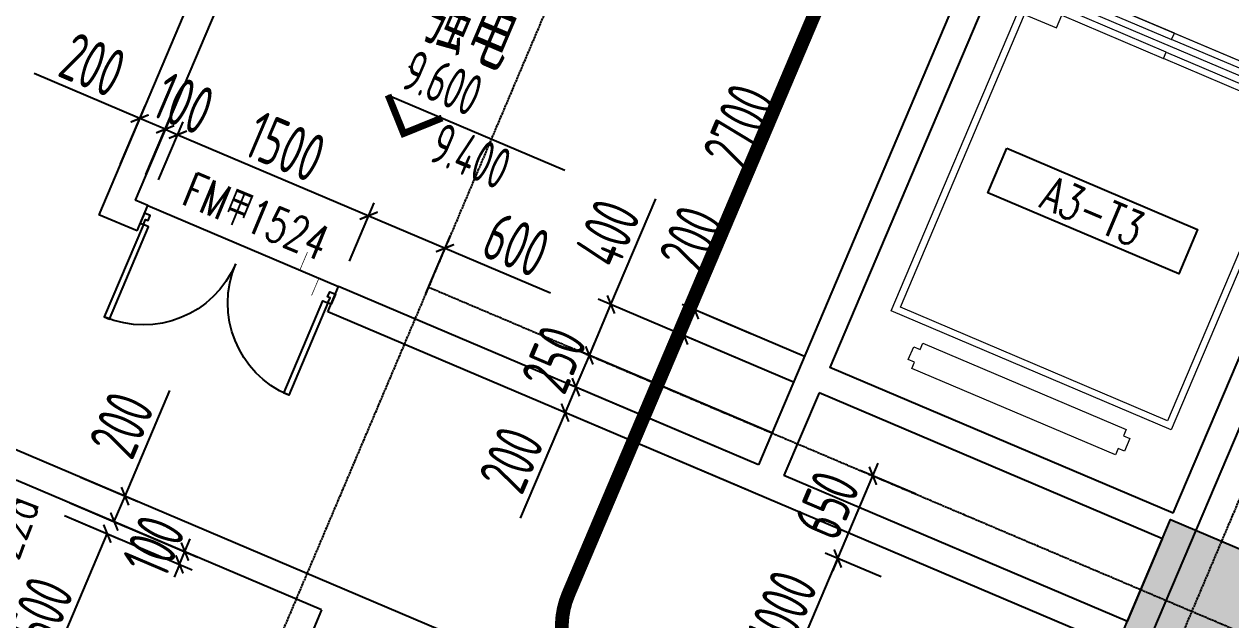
# Model space of a CAD drawing. Extents: x 11778731 to 12007717, y -6694179 to -6363962.
# Drawn here: x 11969711 to 11978442, y -6436205 to -6431897 of the extents above; entities that cross this region are included whole.
import ezdxf
from ezdxf.enums import TextEntityAlignment as Align
from ezdxf.xclip import XClip

# ---------------------------------------------------------------- set-up
doc = ezdxf.new("R2010")
doc.units = 0
doc.header["$LTSCALE"] = 10
doc.header["$MEASUREMENT"] = 0
doc.header["$XCLIPFRAME"] = 0
doc.linetypes.add('A3-RG-axis-100$0$CENTER', pattern=[2, 1.25, -0.25, 0.25, -0.25])
doc.linetypes.add('DASHED2', pattern=[0.375, 0.25, -0.125])
for name, color, linetype in [('A-CLOD', 200, 'Continuous'), ('A3-RB-3F-100$0$A-DIMS-100', 1, 'Continuous'), ('A3-RG-axis-100$0$A-GRID', 1, 'A3-RG-axis-100$0$CENTER'), ('A3-RI-3F$0$A-DOOR', 32, 'Continuous'), ('A3-RI-3F$0$A-EVTR', 3, 'Continuous'), ('A3-RI-3F$0$A-WALL', 7, 'Continuous'), ('A3-RS-1F$0$A-HATH-GRAY', 8, 'Continuous'), ('A3-RS-1F$0$A-WALL', 7, 'Continuous'), ('A3-SYMB-3F-100$0$A-SYMB', 4, 'Continuous'), ('A3-SYMB-3F-100$0$A-SYMB-AREA', 4, 'Continuous'), ('A3-SYMB-3F-100$0$A-SYMB-DOOR', 3, 'Continuous'), ('A3-SYMB-3F-100$0$A-SYMB-DOOR1', 3, 'Continuous'), ('A3-SYMB-3F-100$0$A-SYMB-DOOR2', 3, 'Continuous'), ('A3-SYMB-3F-100$0$A-SYMB-DOOR3', 3, 'Continuous'), ('A3-SYMB-3F-100$0$A-SYMB-NAME', 4, 'Continuous'), ('A3-SYMB-3F-100$0$A-SYMB-NAME-E', 4, 'Continuous'), ('A3-SYMB-3F-100$0$A-SYMB-NUMB-T', 4, 'Continuous')]:
    doc.layers.add(name, color=color, linetype=linetype)
doc.layers.add('A3-RI-3F$0$an-stairs', color=3, linetype='Continuous', lineweight=9)
doc.styles.add('A3-RB-3F-100$0$XD2008', font='xd-hzs.shx', dxfattribs={"width": 0.7, "bigfont": 'xd-hztxt.shx'})
doc.styles.add('A3-SYMB-3F-100$0$ECADI', font='hzs.shx', dxfattribs={"width": 0.7, "bigfont": 'hztxt.shx'})
doc.styles.add('A3-SYMB-3F-100$0$ECADI-TXT', font='simplex.shx', dxfattribs={"bigfont": 'hztxt.shx'})
doc.styles.add('A3-SYMB-3F-100$0$XD2008', font='hzs.shx', dxfattribs={"width": 0.7, "bigfont": 'hztxt.shx'})
doc.dimstyles.new('A3-RB-3F-100$0$XD100$0', dxfattribs={"dimscale": 100, "dimtxt": 3.5, "dimasz": 1, "dimexe": 1, "dimexo": 2, "dimgap": 0.5, "dimtad": 1, "dimdec": 0, "dimdsep": 46, "dimtxsty": 'A3-RB-3F-100$0$XD2008', "dimblk1": 'A3-RB-3F-100$0$_ARCHTICK', "dimblk2": 'A3-RB-3F-100$0$_ARCHTICK', "dimsah": 1, "dimcen": 2.5, "dimclrt": 4, "dimaunit": 1, "dimadec": 0, "dimazin": 0, "dimtfac": 1, "dimtdec": 0, "dimtix": 1, "dimtmove": 0, "dimatfit": 3, "dimfxl": 0, "dimtolj": 1, "dimtzin": 0, "dimarcsym": 0})

# ---------------------------------------------------------------- blocks, each defined once
blk = doc.blocks.new('A3-RI-3F$0$kt1')
at = {"layer": 'A3-RI-3F$0$an-stairs', "color": 3}
for p, q in [((1382.1, 3669.5), (1469.3, 3718.4)), ((2531.3, 1619.7), (1382.1, 3669.5)), ((1273, 3608.4), (1338.5, 3645.1)), ((1273, 3608.4), (1309.7, 3543)), ((1338.5, 3645.1), (1521.8, 3318)), ((-805.6, 2357.1), (1309.7, 3543)), ((1391, 3244.6), (1521.8, 3318)), ((270.3, 438.1), (-805.6, 2357.1)), ((2173.4, 1849), (2304.3, 1922.3)), ((2304.3, 1922.3), (2487.6, 1595.2)), ((2618.5, 1668.6), (2531.3, 1619.7)), ((2385.5, 1624), (270.3, 438.1)), ((2385.5, 1624), (2422.2, 1558.6)), ((2487.6, 1595.2), (2422.2, 1558.6))]:
    blk.add_line(p, q, dxfattribs=at)
for points in [[(-1407.6, 2306.2), (1383.7, 3871.1), (2704.1, 1515.9), (-87.2, -48.9)], [(2000.3, 2669.1), (2043.9, 2693.5), (1652.7, 3391.3), (1609.1, 3366.9)], [(1869.4, 2595.7), (1913, 2620.2), (1521.8, 3318), (1478.2, 3293.5)], [(1869.4, 2595.7), (1913, 2620.2), (2304.3, 1922.3), (2260.6, 1897.9)], [(2000.3, 2669.1), (2043.9, 2693.5), (2435.1, 1995.7), (2391.5, 1971.2)], [(-29.1, 614.2), (-4.6, 570.6), (-91.9, 521.7), (-116.3, 565.3), (-159.9, 540.9), (-942.3, 1936.5), (-898.7, 1961), (-923.2, 2004.6), (-836, 2053.5), (-811.5, 2009.9), (-767.9, 2034.3), (14.5, 638.7)]]:
    blk.add_lwpolyline(points, close=True, dxfattribs=at)
blk.add_lwpolyline([(2173.4, 1849), (2295.7, 1630.9), (289.4, 506.2), (-737.5, 2338), (1268.7, 3462.7), (1391, 3244.6)], dxfattribs=at)
blk = doc.blocks.new('A3-RI-3F$0$J-双扇门-1500')
for points in [[(25, 80), (25, 805), (65, 805), (65, 80)], [(1475, 80), (1475, 805), (1435, 805), (1435, 80)], [(0, 80), (25, 80), (25, 40), (45, 40), (45, 0), (0, 0)], [(1500, 80), (1475, 80), (1475, 40), (1455, 40), (1455, 0), (1500, 0)]]:
    blk.add_lwpolyline(points, close=True)
for centre, start, end in [((25, 80), 0, 90), ((1475, 80), 90, 180)]:
    blk.add_arc(centre, 725, start, end)
blk = doc.blocks.new('A3-RI-3F')
at = {"layer": 'A3-RI-3F$0$A-DOOR'}
blk.add_line((11970605.7, -6433207.8), (11971986.5, -6433793.9), dxfattribs=at)
at = {"layer": 'A3-RI-3F$0$A-DOOR', "const_width": 5}
blk.add_lwpolyline([(11971790.8, -6433858.6), (11971844, -6433733.4), (11971705.9, -6433674.7), (11971760.5, -6433546.2)], dxfattribs=at)
at = {"layer": 'A3-RI-3F$0$A-WALL'}
for p, q in [((11972341.8, -6428350), (11970251.4, -6433274.7)), ((11971900.8, -6429900.9), (11970513.7, -6433168.7)), ((11977877.8, -6436294.6), (11980280.8, -6430633.5)), ((11976606.6, -6431355.2), (11975024.2, -6435083.3)), ((11976790.7, -6431433.4), (11975540.4, -6434379)), ((11978025.8, -6435434), (11979276.2, -6432488.4)), ((11970605.7, -6433207.8), (11970513.7, -6433168.7)), ((11970527.6, -6433391.9), (11970605.7, -6433207.8)), ((11970527.6, -6433391.9), (11970251.4, -6433274.7)), ((11971908.3, -6433978), (11971986.5, -6433793.9)), ((11975024.2, -6435083.3), (11971986.5, -6433793.9)), ((11977615.6, -6436400.5), (11971908.3, -6433978)), ((11978025.8, -6435434), (11975540.4, -6434379)), ((11975462.2, -6434563.1), (11975208.3, -6435161.4)), ((11977947.7, -6435618.1), (11975462.2, -6434563.1)), ((11975347.3, -6437393.2), (11969548.1, -6434931.6)), ((11971863.3, -6436131.6), (11969654.1, -6435193.8)), ((11977693.7, -6436216.4), (11975208.3, -6435161.4)), ((11977693.7, -6436216.4), (11977947.7, -6435618.1)), ((11971863.3, -6436131.6), (11969198.5, -6442409.4))]:
    blk.add_line(p, q, dxfattribs=at)
at = {"layer": 'A3-RI-3F$0$A-DOOR', "xscale": -1, "rotation": 156.9999911139933}
blk.add_blockref('A3-RI-3F$0$J-双扇门-1500', (11970582.3, -6433263), dxfattribs=at)
at = {"layer": 'A3-RI-3F$0$A-EVTR', "rotation": 37.72386343019219}
blk.add_blockref('A3-RI-3F$0$kt1', (11978064.9, -6435342), dxfattribs=at)
blk = doc.blocks.new('A3-RG-axis-100')
at = {"layer": 'A3-RG-axis-100$0$A-GRID'}
for p, q in [((11979102.4, -6418565.4), (11947827.8, -6492243.7)), ((11984625.5, -6420909.8), (11976733.4, -6439502.5)), ((11972636.5, -6433798.2), (11990485, -6441374.5))]:
    blk.add_line(p, q, dxfattribs=at)
blk = doc.blocks.new('A3-SYMB-3F-100$0$ECADI-TAG-ROOM')
at = {"layer": 'A3-SYMB-3F-100$0$A-SYMB-AREA', "style": 'A3-SYMB-3F-100$0$ECADI', "width": 0.7}
blk.add_attdef('340M2', text='', height=2.5, dxfattribs=at).set_placement((7.167, -1.75), align=Align.MIDDLE_LEFT)
at = {"layer": 'A3-SYMB-3F-100$0$A-SYMB-NAME', "style": 'A3-SYMB-3F-100$0$ECADI', "width": 0.7}
blk.add_attdef('CHINESENAME', (-5.125, 0.088), '', height=4.5, dxfattribs=at)
at = {"layer": 'A3-SYMB-3F-100$0$A-SYMB-NAME-E', "style": 'A3-SYMB-3F-100$0$ECADI', "width": 0.7}
for tag, p in [('ENGLISHHIGH', (-5.125, 8.04)), ('ENGLISHLOW', (-5.125, 4.84))]:
    blk.add_attdef(tag, p, '', height=2.5, dxfattribs=at)
blk = doc.blocks.new('A3-SYMB-3F-100$0$ECADI-TAG-DOOR')
at = {"layer": 'A3-SYMB-3F-100$0$A-SYMB-DOOR', "style": 'A3-SYMB-3F-100$0$ECADI-TXT', "width": 0.7}
for tag, p in [('门窗主编号1', (-6.414, 7.257)), ('门窗主编号2', (2.085, 7.257))]:
    blk.add_attdef(tag, p, '', height=2.5, dxfattribs=at)
at = {"layer": 'A3-SYMB-3F-100$0$A-SYMB-DOOR', "style": 'A3-SYMB-3F-100$0$ECADI-TXT', "width": 0.7, "flags": 1}
for tag, p in [('洞口尺寸(宽X高)', (-6.416, 1.62)), ('备注', (-6.394, -1.213))]:
    blk.add_attdef(tag, p, '', height=2.5, dxfattribs=at)
at = {"layer": 'A3-SYMB-3F-100$0$A-SYMB-DOOR1', "style": 'A3-SYMB-3F-100$0$ECADI-TXT', "width": 0.7}
blk.add_attdef('门窗辅编号1', (-6.414, 4.413), '', height=2.5, dxfattribs=at)
at = {"layer": 'A3-SYMB-3F-100$0$A-SYMB-DOOR2', "style": 'A3-SYMB-3F-100$0$ECADI-TXT', "width": 0.7}
blk.add_attdef('门窗辅编号2', (-2.861, 4.413), '', height=2.5, dxfattribs=at)
at = {"layer": 'A3-SYMB-3F-100$0$A-SYMB-DOOR3', "style": 'A3-SYMB-3F-100$0$ECADI-TXT', "width": 0.7}
blk.add_attdef('门窗辅编号3', (2.323, 4.413), '', height=2.5, dxfattribs=at)
blk = doc.blocks.new('A3-SYMB-3F-100$0$ECADI-TAG-HGHT（国标）')
at = {"color": 1}
blk.add_line((-2.121, 2.121), (11.768, 2.121), dxfattribs=at)
at = {"color": 1, "const_width": 0.5}
blk.add_lwpolyline([(-2.121, 2.121), (0, 0), (2.121, 2.121)], dxfattribs=at)
at = {"color": 1}
blk.add_point((-1.481, 4.6), dxfattribs=at)
at = {"style": 'A3-SYMB-3F-100$0$XD2008', "width": 0.7}
blk.add_attdef('FL', text='', height=3, dxfattribs=at).set_placement((-2.689, 2.967), align=Align.RIGHT)
for tag, p in [('F.F.L.', (2.284, 2.967)), ('T.O.S.', (2.284, -1.104))]:
    blk.add_attdef(tag, p, '', height=3, dxfattribs=at)
blk = doc.blocks.new('A3-SYMB-3F-100$0$ECADI-TAG-CODE')
at = {"layer": 'A3-SYMB-3F-100$0$A-SYMB-NUMB-T', "color": 1}
blk.add_lwpolyline([(0, 3.5), (15, 3.5), (15, 0), (0, 0)], close=True, dxfattribs=at)
at = {"layer": 'A3-SYMB-3F-100$0$A-SYMB-NUMB-T', "style": 'A3-SYMB-3F-100$0$ECADI-TXT', "width": 0.7}
blk.add_attdef('CODE', text='', height=2.5, dxfattribs=at).set_placement((7.5, 1.75), align=Align.MIDDLE_CENTER)
blk = doc.blocks.new('A3-SYMB-3F-100')
at = {"layer": 'A3-SYMB-3F-100$0$A-SYMB'}
ref = blk.add_blockref('A3-SYMB-3F-100$0$ECADI-TAG-ROOM', (11973039.6, -6432217.1), dxfattribs=dict(at, xscale=99.99999999989046, yscale=100.0000000001164, rotation=337))
ref.add_attrib('CHINESENAME', '强电 ', (11972571.2, -6432008.8), dxfattribs={"height": 450, "rotation": 337, "style": 'A3-SYMB-3F-100$0$ECADI', "width": 0.7})
ref = blk.add_blockref('A3-SYMB-3F-100$0$ECADI-TAG-HGHT（国标）', (11972456.6, -6432687.7), dxfattribs=dict(at, xscale=100, yscale=100.0000000002328, rotation=337))
ref.add_attrib('F.F.L.', '9.600', (11972421.8, -6432350.6), dxfattribs={"layer": '0', "height": 300, "rotation": 337, "style": 'A3-SYMB-3F-100$0$XD2008', "width": 0.7})
ref.add_attrib('T.O.S.', '9.400', (11972623.6, -6432878.6), dxfattribs={"layer": '0', "height": 300, "rotation": 337, "style": 'A3-SYMB-3F-100$0$XD2008', "width": 0.7})
at = {"layer": 'A3-SYMB-3F-100$0$A-SYMB', "xscale": 100.0000000100172, "yscale": 100.0000000002329, "zscale": 100, "rotation": 337}
blk.add_blockref('A3-SYMB-3F-100$0$ECADI-TAG-CODE', (11976684.5, -6433116.8), dxfattribs=at).add_auto_attribs({'CODE': 'A3-T3'})
at = {"layer": 'A3-SYMB-3F-100$0$A-SYMB-DOOR'}
ref = blk.add_blockref('A3-SYMB-3F-100$0$ECADI-TAG-DOOR', (11971781.5, -6434372.3, -666.7), dxfattribs=dict(at, xscale=99.99999999997296, yscale=100, zscale=100, rotation=337.5444874613591))
ref.add_attrib('门窗主编号1', 'FM甲1524', dxfattribs={"height": 250, "rotation": 337.54449, "style": 'A3-SYMB-3F-100$0$ECADI-TXT', "width": 0.7}).set_placement((11971847.2, -6433611.2, -666.7), align=Align.RIGHT)
ref = blk.add_blockref('A3-SYMB-3F-100$0$ECADI-TAG-DOOR', (11970584.8, -6435414.7), dxfattribs=dict(at, xscale=99.99999999997297, yscale=100.0000000000001, zscale=100, rotation=68.91456953491969))
ref.add_attrib('门窗主编号1', 'M1022a', dxfattribs={"height": 250, "rotation": 68.91457, "style": 'A3-SYMB-3F-100$0$ECADI-TXT', "width": 0.7}).set_placement((11969822.4, -6435367.2), align=Align.RIGHT)
blk = doc.blocks.new('A3-RB-3F-100$0$_ARCHTICK')
at = {"color": 0, "linetype": 'ByBlock', "const_width": 0.15}
blk.add_lwpolyline([(-0.5, -0.5), (0.5, 0.5)], dxfattribs=at)
blk = doc.blocks.new('*D424')
at = {"layer": 'A3-RB-3F-100$0$A-DIMS-100', "color": 0, "lineweight": -2}
for p, q in [((11974563.7, -6433964.4), (11974888, -6433200.4)), ((11975356.3, -6434300.9), (11974471.6, -6433925.3)), ((11974485.5, -6434148.5), (11974563.7, -6433964.4)), ((11975278.2, -6434485), (11974393.5, -6434109.4))]:
    blk.add_line(p, q, dxfattribs=at)
at = {"layer": 'A3-RB-3F-100$0$A-DIMS-100', "color": 0, "lineweight": -2, "xscale": 100, "yscale": 100, "zscale": 100}
for p, rotation in [((11974563.7, -6433964.4), 66.99962090775485), ((11974485.5, -6434148.5), 246.9996209077549)]:
    blk.add_blockref('A3-RB-3F-100$0$_ARCHTICK', p, dxfattribs=dict(at, rotation=rotation))
at = {"layer": 'A3-RB-3F-100$0$A-DIMS-100', "color": 4, "insert": (11974538.2, -6433448.5), "char_height": 350, "attachment_point": 5, "rotation": 66.99962, "style": 'A3-RB-3F-100$0$XD2008'}
blk.add_mtext('\\A1;200', dxfattribs=at)
blk = doc.blocks.new('*D426')
at = {"layer": 'A3-RB-3F-100$0$A-DIMS-100', "color": 0, "lineweight": -2}
for p, q in [((11973956.8, -6433924.1), (11974281.1, -6433160.1)), ((11975278.2, -6434485), (11973864.7, -6433885)), ((11973800.5, -6434292.3), (11973956.8, -6433924.1)), ((11975121.9, -6434853.2), (11973708.5, -6434253.2))]:
    blk.add_line(p, q, dxfattribs=at)
at = {"layer": 'A3-RB-3F-100$0$A-DIMS-100', "color": 0, "lineweight": -2, "xscale": 100, "yscale": 100, "zscale": 100}
for p, rotation in [((11973956.8, -6433924.1), 67.0000000000911), ((11973800.5, -6434292.3), 247.0000000000911)]:
    blk.add_blockref('A3-RB-3F-100$0$_ARCHTICK', p, dxfattribs=dict(at, rotation=rotation))
at = {"layer": 'A3-RB-3F-100$0$A-DIMS-100', "color": 4, "insert": (11973931.4, -6433408.1), "char_height": 350, "attachment_point": 5, "rotation": 67, "style": 'A3-RB-3F-100$0$XD2008'}
blk.add_mtext('\\A1;400', dxfattribs=at)
blk = doc.blocks.new('*D427')
at = {"layer": 'A3-RB-3F-100$0$A-DIMS-100', "color": 0, "lineweight": -2}
for p, q in [((11975121.9, -6434853.2), (11973708.5, -6434253.2)), ((11973800.5, -6434292.3), (11973839.6, -6434200.2)), ((11973702.8, -6434522.4), (11973800.5, -6434292.3)), ((11975024.2, -6435083.3), (11973610.8, -6434483.3)), ((11973702.8, -6434522.4), (11973663.8, -6434614.5))]:
    blk.add_line(p, q, dxfattribs=at)
at = {"layer": 'A3-RB-3F-100$0$A-DIMS-100', "color": 0, "lineweight": -2, "xscale": 100, "yscale": 100, "zscale": 100}
for p, rotation in [((11973800.5, -6434292.3), 247.0000000000989), ((11973702.8, -6434522.4), 67.00000000009896)]:
    blk.add_blockref('A3-RB-3F-100$0$_ARCHTICK', p, dxfattribs=dict(at, rotation=rotation))
at = {"layer": 'A3-RB-3F-100$0$A-DIMS-100', "color": 4, "insert": (11973544.6, -6434319.4), "char_height": 350, "attachment_point": 5, "rotation": 67, "style": 'A3-RB-3F-100$0$XD2008'}
blk.add_mtext('\\A1;250', dxfattribs=at)
blk = doc.blocks.new('*D357')
at = {"layer": 'A3-RB-3F-100$0$A-DIMS-100', "color": 0, "lineweight": -2}
for p, q in [((11975024.2, -6435083.3), (11973610.8, -6434483.3)), ((11973702.8, -6434522.4), (11973624.7, -6434706.5)), ((11973624.7, -6434706.5), (11973300.4, -6435470.5)), ((11974946.1, -6435267.4), (11973532.6, -6434667.5))]:
    blk.add_line(p, q, dxfattribs=at)
at = {"layer": 'A3-RB-3F-100$0$A-DIMS-100', "color": 0, "lineweight": -2, "xscale": 100, "yscale": 100, "zscale": 100}
for p, rotation in [((11973702.8, -6434522.4), 67.0000000002024), ((11973624.7, -6434706.5), 247.0000000002024)]:
    blk.add_blockref('A3-RB-3F-100$0$_ARCHTICK', p, dxfattribs=dict(at, rotation=rotation))
at = {"layer": 'A3-RB-3F-100$0$A-DIMS-100', "color": 4, "insert": (11973235.9, -6435046.6), "char_height": 350, "attachment_point": 5, "rotation": 67, "style": 'A3-RB-3F-100$0$XD2008'}
blk.add_mtext('\\A1;200', dxfattribs=at)
blk = doc.blocks.new('*D359')
at = {"layer": 'A3-RB-3F-100$0$A-DIMS-100', "color": 0, "lineweight": -2}
for p, q in [((11972064.6, -6433609.8), (11972242.8, -6433190.2)), ((11972203.7, -6433282.2), (11972756, -6433516.7)), ((11972616.9, -6433844.2), (11972795.1, -6433424.6)), ((11972756, -6433516.7), (11973520, -6433841))]:
    blk.add_line(p, q, dxfattribs=at)
at = {"layer": 'A3-RB-3F-100$0$A-DIMS-100', "color": 0, "lineweight": -2, "xscale": 100, "yscale": 100, "zscale": 100}
for p, rotation in [((11972203.7, -6433282.2), 156.9992045942584), ((11972756, -6433516.7), 336.9992045942583)]:
    blk.add_blockref('A3-RB-3F-100$0$_ARCHTICK', p, dxfattribs=dict(at, rotation=rotation))
at = {"layer": 'A3-RB-3F-100$0$A-DIMS-100', "color": 4, "insert": (11973271.9, -6433491.2), "char_height": 350, "attachment_point": 5, "rotation": 336.9992, "style": 'A3-RB-3F-100$0$XD2008'}
blk.add_mtext('\\A1;600', dxfattribs=at)
blk = doc.blocks.new('*D360')
at = {"layer": 'A3-RB-3F-100$0$A-DIMS-100', "color": 0, "lineweight": -2}
for p, q in [((11970683.9, -6433023.7), (11970862, -6432604)), ((11970822.9, -6432696.1), (11972203.7, -6433282.2)), ((11972064.6, -6433609.8), (11972242.8, -6433190.2))]:
    blk.add_line(p, q, dxfattribs=at)
at = {"layer": 'A3-RB-3F-100$0$A-DIMS-100', "color": 0, "lineweight": -2, "xscale": 100, "yscale": 100, "zscale": 100}
for p, rotation in [((11970822.9, -6432696.1), 156.9989905460466), ((11972203.7, -6433282.2), 336.9989905460466)]:
    blk.add_blockref('A3-RB-3F-100$0$_ARCHTICK', p, dxfattribs=dict(at, rotation=rotation))
at = {"layer": 'A3-RB-3F-100$0$A-DIMS-100', "color": 4, "insert": (11971601.2, -6432782), "char_height": 350, "attachment_point": 5, "rotation": 336.99899, "style": 'A3-RB-3F-100$0$XD2008'}
blk.add_mtext('\\A1;1500', dxfattribs=at)
blk = doc.blocks.new('*D361')
at = {"layer": 'A3-RB-3F-100$0$A-DIMS-100', "color": 0, "lineweight": -2}
for p, q in [((11970591.8, -6432984.6), (11970770, -6432565)), ((11970683.9, -6433023.7), (11970862, -6432604)), ((11970730.9, -6432657), (11970822.9, -6432696.1))]:
    blk.add_line(p, q, dxfattribs=at)
at = {"layer": 'A3-RB-3F-100$0$A-DIMS-100', "color": 0, "lineweight": -2, "xscale": 100, "yscale": 100, "zscale": 100}
for p, rotation in [((11970730.9, -6432657), 156.9989905459336), ((11970822.9, -6432696.1), 336.9989905459336)]:
    blk.add_blockref('A3-RB-3F-100$0$_ARCHTICK', p, dxfattribs=dict(at, rotation=rotation))
at = {"layer": 'A3-RB-3F-100$0$A-DIMS-100', "color": 4, "insert": (11970864.8, -6432469.4), "char_height": 350, "attachment_point": 5, "rotation": 336.99899, "style": 'A3-RB-3F-100$0$XD2008'}
blk.add_mtext('\\A1;100', dxfattribs=at)
blk = doc.blocks.new('*D362')
at = {"layer": 'A3-RB-3F-100$0$A-DIMS-100', "color": 0, "lineweight": -2}
for p, q in [((11970546.8, -6432578.9), (11969782.8, -6432254.5)), ((11970407.7, -6432906.4), (11970585.8, -6432486.8)), ((11970730.9, -6432657), (11970546.8, -6432578.9)), ((11970591.8, -6432984.6), (11970770, -6432565))]:
    blk.add_line(p, q, dxfattribs=at)
at = {"layer": 'A3-RB-3F-100$0$A-DIMS-100', "color": 0, "lineweight": -2, "xscale": 100, "yscale": 100, "zscale": 100}
for p, rotation in [((11970546.8, -6432578.9), 156.9989905460444), ((11970730.9, -6432657), 336.9989905460444)]:
    blk.add_blockref('A3-RB-3F-100$0$_ARCHTICK', p, dxfattribs=dict(at, rotation=rotation))
at = {"layer": 'A3-RB-3F-100$0$A-DIMS-100', "color": 4, "insert": (11970206.7, -6432190), "char_height": 350, "attachment_point": 5, "rotation": 336.99899, "style": 'A3-RB-3F-100$0$XD2008'}
blk.add_mtext('\\A1;200', dxfattribs=at)
blk = doc.blocks.new('*D364')
at = {"layer": 'A3-RB-3F-100$0$A-DIMS-100', "color": 0, "lineweight": -2}
for p, q in [((11975911, -6435894.3), (11975506, -6435722.4)), ((11975207.3, -6436681.9), (11975598, -6435761.4)), ((11975520.3, -6436814.8), (11975115.3, -6436642.9))]:
    blk.add_line(p, q, dxfattribs=at)
at = {"layer": 'A3-RB-3F-100$0$A-DIMS-100', "color": 0, "lineweight": -2, "xscale": 100, "yscale": 100, "zscale": 100}
for p, rotation in [((11975598, -6435761.4), 66.9999999999054), ((11975207.3, -6436681.9), 246.9999999999054)]:
    blk.add_blockref('A3-RB-3F-100$0$_ARCHTICK', p, dxfattribs=dict(at, rotation=rotation))
at = {"layer": 'A3-RB-3F-100$0$A-DIMS-100', "color": 4, "insert": (11975195.6, -6436133.8), "char_height": 350, "attachment_point": 5, "rotation": 67, "style": 'A3-RB-3F-100$0$XD2008'}
blk.add_mtext('\\A1;1000', dxfattribs=at)
blk = doc.blocks.new('*D365')
at = {"layer": 'A3-RB-3F-100$0$A-DIMS-100', "color": 0, "lineweight": -2}
for p, q in [((11976165, -6435295.9), (11975760, -6435124)), ((11975852, -6435163.1), (11975891.1, -6435071.1)), ((11975598, -6435761.4), (11975852, -6435163.1)), ((11975911, -6435894.3), (11975506, -6435722.4)), ((11975598, -6435761.4), (11975559, -6435853.5))]:
    blk.add_line(p, q, dxfattribs=at)
at = {"layer": 'A3-RB-3F-100$0$A-DIMS-100', "color": 0, "lineweight": -2, "xscale": 100, "yscale": 100, "zscale": 100}
for p, rotation in [((11975852, -6435163.1), 246.9999999999054), ((11975598, -6435761.4), 66.99999999990544)]:
    blk.add_blockref('A3-RB-3F-100$0$_ARCHTICK', p, dxfattribs=dict(at, rotation=rotation))
at = {"layer": 'A3-RB-3F-100$0$A-DIMS-100', "color": 4, "insert": (11975517.9, -6435374.4), "char_height": 350, "attachment_point": 5, "rotation": 67, "style": 'A3-RB-3F-100$0$XD2008'}
blk.add_mtext('\\A1;650', dxfattribs=at)
blk = doc.blocks.new('*D437')
at = {"layer": 'A3-RB-3F-100$0$A-DIMS-100', "color": 0, "lineweight": -2}
for p, q in [((11976868.9, -6431249.3), (11977359.6, -6430093.5)), ((11977320.5, -6430185.6), (11979805.9, -6431240.5)), ((11979354.3, -6432304.3), (11979844.9, -6431148.5))]:
    blk.add_line(p, q, dxfattribs=at)
at = {"layer": 'A3-RB-3F-100$0$A-DIMS-100', "color": 0, "lineweight": -2, "xscale": 100, "yscale": 100, "zscale": 100}
for p, rotation in [((11977320.5, -6430185.6), 156.9996209030035), ((11979805.9, -6431240.5), 336.9996209030035)]:
    blk.add_blockref('A3-RB-3F-100$0$_ARCHTICK', p, dxfattribs=dict(at, rotation=rotation))
at = {"layer": 'A3-RB-3F-100$0$A-DIMS-100', "color": 4, "insert": (11978651.1, -6430505.9), "char_height": 350, "attachment_point": 5, "rotation": 336.99962, "style": 'A3-RB-3F-100$0$XD2008'}
blk.add_mtext('\\A1;2700', dxfattribs=at)
blk = doc.blocks.new('*D458')
at = {"layer": 'A3-RB-3F-100$0$A-DIMS-100', "color": 0, "lineweight": -2}
for p, q in [((11974563.7, -6433964.3), (11975618.7, -6431479)), ((11976024.1, -6431651.1), (11975526.6, -6431439.9)), ((11974969.1, -6434136.4), (11974471.6, -6433925.3))]:
    blk.add_line(p, q, dxfattribs=at)
at = {"layer": 'A3-RB-3F-100$0$A-DIMS-100', "color": 0, "lineweight": -2, "xscale": 100, "yscale": 100, "zscale": 100}
for p, rotation in [((11975618.7, -6431479), 66.99962090579197), ((11974563.7, -6433964.3), 246.999620905792)]:
    blk.add_blockref('A3-RB-3F-100$0$_ARCHTICK', p, dxfattribs=dict(at, rotation=rotation))
at = {"layer": 'A3-RB-3F-100$0$A-DIMS-100', "color": 4, "insert": (11974884.1, -6432633.7), "char_height": 350, "attachment_point": 5, "rotation": 66.99962, "style": 'A3-RB-3F-100$0$XD2008'}
blk.add_mtext('\\A1;2700', dxfattribs=at)
blk = doc.blocks.new('*D468')
at = {"layer": 'A3-RB-3F-100$0$A-DIMS-100', "color": 0, "lineweight": -2}
for p, q in [((11970002, -6435450.1), (11970404, -6435620.8)), ((11969725.9, -6436962.5), (11970312, -6435581.7)), ((11969415.9, -6436830.9), (11969817.9, -6437001.6))]:
    blk.add_line(p, q, dxfattribs=at)
at = {"layer": 'A3-RB-3F-100$0$A-DIMS-100', "color": 0, "lineweight": -2, "xscale": 100, "yscale": 100, "zscale": 100}
for p, rotation in [((11970312, -6435581.7), 66.99999999946728), ((11969725.9, -6436962.5), 246.9999999994673)]:
    blk.add_blockref('A3-RB-3F-100$0$_ARCHTICK', p, dxfattribs=dict(at, rotation=rotation))
at = {"layer": 'A3-RB-3F-100$0$A-DIMS-100', "color": 4, "insert": (11969811.8, -6436184.2), "char_height": 350, "attachment_point": 5, "rotation": 67, "style": 'A3-RB-3F-100$0$XD2008'}
blk.add_mtext('\\A1;1500', dxfattribs=at)
blk = doc.blocks.new('*D469')
at = {"layer": 'A3-RB-3F-100$0$A-DIMS-100', "color": 0, "lineweight": -2}
for p, q in [((11970041.1, -6435358.1), (11970965.9, -6435750.7)), ((11970002, -6435450.1), (11970926.8, -6435842.7)), ((11970873.9, -6435711.6), (11970912.9, -6435619.5)), ((11970834.8, -6435803.6), (11970873.9, -6435711.6)), ((11970834.8, -6435803.6), (11970795.7, -6435895.7))]:
    blk.add_line(p, q, dxfattribs=at)
at = {"layer": 'A3-RB-3F-100$0$A-DIMS-100', "color": 0, "lineweight": -2, "xscale": 100, "yscale": 100, "zscale": 100}
for p, rotation in [((11970873.9, -6435711.6), 246.9999999994126), ((11970834.8, -6435803.6), 66.99999999941255)]:
    blk.add_blockref('A3-RB-3F-100$0$_ARCHTICK', p, dxfattribs=dict(at, rotation=rotation))
at = {"layer": 'A3-RB-3F-100$0$A-DIMS-100', "color": 4, "insert": (11970647.2, -6435669.7), "char_height": 350, "attachment_point": 5, "rotation": 67, "style": 'A3-RB-3F-100$0$XD2008'}
blk.add_mtext('\\A1;100', dxfattribs=at)
blk = doc.blocks.new('*D470')
at = {"layer": 'A3-RB-3F-100$0$A-DIMS-100', "color": 0, "lineweight": -2}
for p, q in [((11970440.9, -6435310.6), (11970765.2, -6434546.5)), ((11970119.2, -6435174), (11970533, -6435349.6)), ((11970362.8, -6435494.7), (11970440.9, -6435310.6)), ((11970041.1, -6435358.1), (11970454.8, -6435533.7))]:
    blk.add_line(p, q, dxfattribs=at)
at = {"layer": 'A3-RB-3F-100$0$A-DIMS-100', "color": 0, "lineweight": -2, "xscale": 100, "yscale": 100, "zscale": 100}
for p, rotation in [((11970440.9, -6435310.6), 66.99999999951868), ((11970362.8, -6435494.7), 246.9999999995187)]:
    blk.add_blockref('A3-RB-3F-100$0$_ARCHTICK', p, dxfattribs=dict(at, rotation=rotation))
at = {"layer": 'A3-RB-3F-100$0$A-DIMS-100', "color": 4, "insert": (11970415.5, -6434794.6), "char_height": 350, "attachment_point": 5, "rotation": 67, "style": 'A3-RB-3F-100$0$XD2008'}
blk.add_mtext('\\A1;200', dxfattribs=at)
blk = doc.blocks.new('A3-RS-1F')
at = {"layer": 'A3-RS-1F$0$A-HATH-GRAY'}
blk.add_hatch(color=256, dxfattribs=at).paths.add_polyline_path([(11977576.5, -6436492.6), (11978006.3, -6435480), (11978742.7, -6435792.6), (11978312.9, -6436805.2)])
at = {"layer": 'A3-RS-1F$0$A-WALL'}
blk.add_lwpolyline([(11977576.5, -6436492.6), (11978006.3, -6435480), (11978742.7, -6435792.6), (11978312.9, -6436805.2)], close=True, dxfattribs=at)
blk = doc.blocks.new('A3-RB-3F-100')
at = {"layer": 'A3-RB-3F-100$0$A-DIMS-100'}
for p1, p2, distance, picture, middle in [((11976790.8, -6431433.4), (11979276.2, -6432488.4), 1355.6, '*D437', (11978651.1, -6430505.9)), ((11975153.2, -6434214.6), (11976208.2, -6431729.2), 640.4, '*D458', (11974884.1, -6432633.7)), ((11970605.7, -6433207.8), (11971986.5, -6433793.9), 555.9, '*D360', (11971601.2, -6432782)), ((11975208.3, -6435161.5), (11975306, -6434931.3), 1635.5, '*D427', (11973544.6, -6434319.4))]:
    dim = blk.add_aligned_dim(p1=p1, p2=p2, distance=distance, dimstyle='A3-RB-3F-100$0$XD100$0', override={"dimasz": 1}, dxfattribs=at)
    dim.commit()
    dim.dimension.update_dxf_attribs({"geometry": picture, "text_midpoint": middle})
for base, p1, p2, angle, picture, middle in [((11970730.9, -6432657), (11970329.6, -6433090.5), (11970513.7, -6433168.7), 336.99899, '*D362', (11970118.7, -6432397.2)), ((11970822.9, -6432696.1), (11970513.7, -6433168.7), (11970605.7, -6433207.8), 336.99899, '*D361', (11970776.9, -6432676.5)), ((11973956.8, -6433924.1), (11975306, -6434931.3), (11975462.3, -6434563.1), 67, '*D426', (11974138.5, -6433496.1)), ((11974563.7, -6433964.4), (11975462.3, -6434563.1), (11975540.4, -6434379), 66.99962, '*D424', (11974745.3, -6433536.4)), ((11972756, -6433516.7), (11971986.5, -6433793.9), (11972538.8, -6434028.3), 336.9992, '*D359', (11973184, -6433698.3)), ((11973702.8, -6434522.4), (11975130.2, -6435345.6), (11975208.3, -6435161.5), 67, '*D357', (11973443, -6435134.6))]:
    dim = blk.add_linear_dim(base=base, p1=p1, p2=p2, angle=angle, dimstyle='A3-RB-3F-100$0$XD100$0', override={"dimasz": 1}, dxfattribs=at)
    dim.commit()
    dim.dimension.update_dxf_attribs({"geometry": picture, "text_midpoint": middle, "dimtype": 129})
for base, p1, p2, picture, middle in [((11970440.9, -6435310.6), (11969857, -6435279.9), (11969935.1, -6435095.8), '*D470', (11970622.6, -6434882.5)), ((11970873.9, -6435711.6), (11969817.9, -6435372), (11969857, -6435279.9), '*D469', (11970854.3, -6435757.6))]:
    dim = blk.add_linear_dim(base=base, p1=p1, p2=p2, angle=67, dimstyle='A3-RB-3F-100$0$XD100$0', dxfattribs=at)
    dim.commit()
    dim.dimension.update_dxf_attribs({"geometry": picture, "text_midpoint": middle, "dimtype": 129})
for base, p1, p2, picture, middle in [((11975852, -6435163.1), (11976095.1, -6435972.4), (11976349.1, -6435374.1), '*D365', (11975517.9, -6435374.4)), ((11975598, -6435761.4), (11975704.4, -6436892.9), (11976095.1, -6435972.4), '*D364', (11975195.6, -6436133.8))]:
    dim = blk.add_linear_dim(base=base, p1=p1, p2=p2, angle=67, dimstyle='A3-RB-3F-100$0$XD100$0', override={"dimasz": 1}, dxfattribs=at)
    dim.commit()
    dim.dimension.update_dxf_attribs({"geometry": picture, "text_midpoint": middle})
dim = blk.add_aligned_dim(p1=(11969231.8, -6436752.8), p2=(11969817.9, -6435372), distance=-536.7, dimstyle='A3-RB-3F-100$0$XD100$0', dxfattribs=at)
dim.commit()
dim.dimension.update_dxf_attribs({"geometry": '*D468', "text_midpoint": (11969811.8, -6436184.2)})

msp = doc.modelspace()

# ---------------------------------------------------------------- linework, layer by layer
at = {"layer": 'A-CLOD', "linetype": 'DASHED2', "const_width": 100}
msp.add_lwpolyline([(11978479.6, -6426175.2), (11985751.6, -6429262, -0.414214), (11986069.4, -6430048.7), (11982025.4, -6439576, -0.414214), (11981238.6, -6439893.8), (11973966.6, -6436807.1, -0.414214), (11973648.8, -6436020.3), (11977692.8, -6426493.1, -0.414214)], format="xyb", close=True, dxfattribs=at)

# ---------------------------------------------------------------- block references
for name in ['A3-RG-axis-100', 'A3-RB-3F-100', 'A3-RI-3F', 'A3-RI-3F', 'A3-RI-3F', 'A3-SYMB-3F-100', 'A3-SYMB-3F-100']:
    msp.add_blockref(name, (0, 0))
ref = msp.add_blockref('A3-RS-1F', (0, 0))
XClip(ref).set_block_clipping_path([(11880575.4595815204, -6415096.270357037), (11910249.6177904997, -6426601.7009763205), (11922841.9025027994, -6430599.4828046197), (11977834.5324543808, -6451371.0095163761), (12008409.3102089595, -6381594.5835881606), (11890394.8696729206, -6356927.6296852781), (11884882.5177205391, -6396620.1386088813)])

doc.saveas('drawing.dxf')
